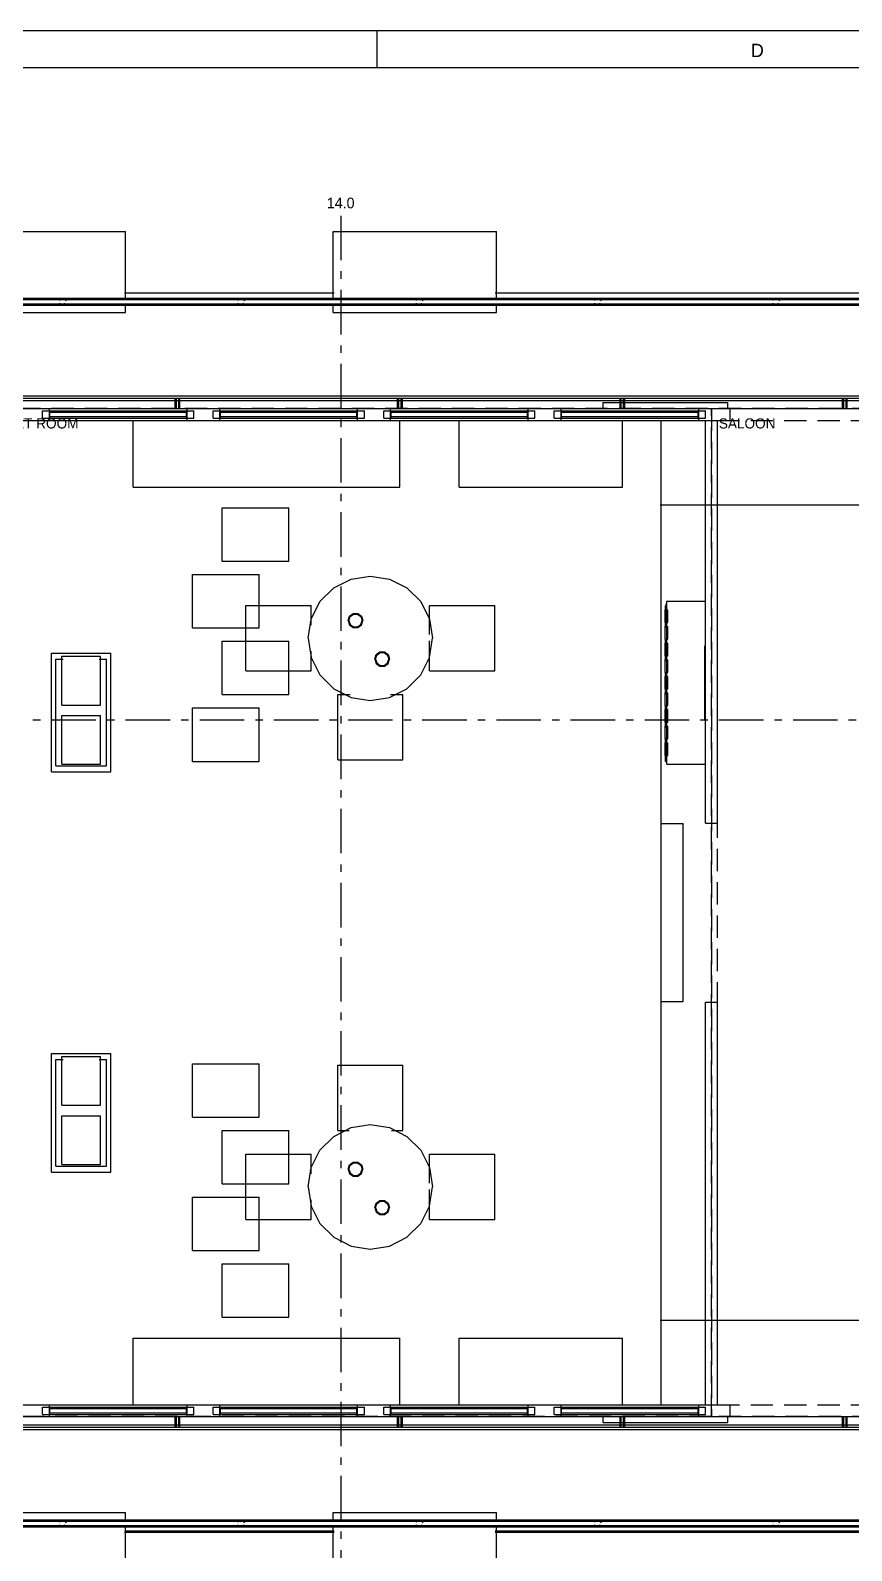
# Model space of a CAD drawing. Extents: x 5 to 836, y 5 to 589.
# Drawn here: x 271.2 to 381.9, y 383.9 to 589 of the extents above; entities that cross this region are included whole.
import ezdxf
from ezdxf.enums import TextEntityAlignment as Align

# ---------------------------------------------------------------- set-up
doc = ezdxf.new("R2010")
doc.units = 0
doc.linetypes.add('CENTER', pattern=[10, 6, -1.5, 1, -1.5])
doc.linetypes.add('DASHED', pattern=[4.5, 3, -1.5])
for name, color, linetype in [('CENTRE', 4, 'CENTER'), ('CUT', 7, 'CONTINUOUS'), ('DETAIL', 8, 'CONTINUOUS'), ('FRAME', 7, 'CONTINUOUS'), ('GA', 4, 'DASHED'), ('GA-TEXT', 4, 'CONTINUOUS'), ('MARKING', 4, 'DASHED'), ('OUTLINE', 7, 'CONTINUOUS'), ('TEXT', 7, 'CONTINUOUS'), ('THIN', 7, 'CONTINUOUS')]:
    doc.layers.add(name, color=color, linetype=linetype)

msp = doc.modelspace()

# ---------------------------------------------------------------- linework, layer by layer
at = {"layer": 'CENTRE'}
for p, q in [((313, 564), (313, 377)), ((24, 496), (510, 496))]:
    msp.add_line(p, q, dxfattribs=at)
at = {"layer": 'CUT'}
for p, q in [((269.28, 538), (273.72, 538)), ((272.8, 537.7), (273.8, 537.7)), ((272.8, 536.7), (272.8, 537.7)), ((273.72, 536.4), (273.72, 538)), ((273.8, 536.7), (273.8, 537.7)), ((273.8, 537.5), (292.2, 537.5)), ((292.2, 536.7), (292.2, 537.7)), ((292.2, 537.7), (293.2, 537.7)), ((292.28, 538), (296.72, 538)), ((292.28, 536.4), (292.28, 538)), ((293.2, 536.7), (293.2, 537.7)), ((295.8, 537.7), (296.8, 537.7)), ((295.8, 536.7), (295.8, 537.7)), ((296.72, 536.4), (296.72, 538)), ((296.8, 536.7), (296.8, 537.7)), ((296.8, 537.5), (315.2, 537.5)), ((315.2, 536.7), (315.2, 537.7)), ((315.2, 537.7), (316.2, 537.7)), ((315.28, 538), (319.72, 538)), ((315.28, 536.4), (315.28, 538)), ((316.2, 536.7), (316.2, 537.7)), ((318.8, 537.7), (319.8, 537.7)), ((318.8, 536.7), (318.8, 537.7)), ((319.72, 536.4), (319.72, 538)), ((319.8, 536.7), (319.8, 537.7)), ((319.8, 537.5), (338.2, 537.5)), ((338.2, 536.7), (338.2, 537.7)), ((338.2, 537.7), (339.2, 537.7)), ((338.28, 538), (342.72, 538)), ((338.28, 536.4), (338.28, 538)), ((339.2, 536.7), (339.2, 537.7)), ((341.8, 537.7), (342.8, 537.7)), ((341.8, 536.7), (341.8, 537.7)), ((342.72, 536.4), (342.72, 538)), ((342.8, 536.7), (342.8, 537.7)), ((342.8, 537.5), (361.2, 537.5)), ((348.4, 538.8), (365.2, 538.8)), ((348.4, 538), (348.4, 538.8)), ((348.4, 538), (365.52, 538)), ((361.2, 536.7), (361.2, 537.7)), ((361.2, 537.7), (362.2, 537.7)), ((361.28, 536.4), (361.28, 538)), ((362.2, 536.7), (362.2, 537.7)), ((365.2, 538), (365.2, 538.8)), ((365.52, 536.4), (365.52, 538)), ((269.28, 536.4), (273.72, 536.4)), ((272.8, 536.7), (273.8, 536.7)), ((273.8, 536.9), (292.2, 536.9)), ((292.2, 536.7), (293.2, 536.7)), ((292.28, 536.4), (296.72, 536.4)), ((295.8, 536.7), (296.8, 536.7)), ((296.8, 536.9), (315.2, 536.9)), ((315.2, 536.7), (316.2, 536.7)), ((315.28, 536.4), (319.72, 536.4)), ((318.8, 536.7), (319.8, 536.7)), ((319.8, 536.9), (338.2, 536.9)), ((338.2, 536.7), (339.2, 536.7)), ((338.28, 536.4), (342.72, 536.4)), ((341.8, 536.7), (342.8, 536.7)), ((342.8, 536.9), (361.2, 536.9)), ((361.2, 536.7), (362.2, 536.7)), ((361.28, 536.4), (365.52, 536.4)), ((362.2, 482.08), (362.2, 536.4)), ((363.8, 482.08), (363.8, 536.4)), ((362.2, 482.08), (363.8, 482.08)), ((362.2, 457.92), (363.8, 457.92)), ((362.2, 403.6), (362.2, 457.92)), ((363.8, 403.6), (363.8, 457.92)), ((269.28, 403.6), (273.72, 403.6)), ((269.28, 402), (273.72, 402)), ((272.8, 402.3), (272.8, 403.3)), ((272.8, 403.3), (273.8, 403.3)), ((272.8, 402.3), (273.8, 402.3)), ((273.72, 402), (273.72, 403.6)), ((273.8, 402.3), (273.8, 403.3)), ((273.8, 403.1), (292.2, 403.1)), ((273.8, 402.5), (292.2, 402.5)), ((292.2, 402.3), (292.2, 403.3)), ((292.2, 403.3), (293.2, 403.3)), ((292.2, 402.3), (293.2, 402.3)), ((292.28, 402), (292.28, 403.6)), ((292.28, 403.6), (296.72, 403.6)), ((292.28, 402), (296.72, 402)), ((293.2, 402.3), (293.2, 403.3)), ((295.8, 402.3), (295.8, 403.3)), ((295.8, 403.3), (296.8, 403.3)), ((295.8, 402.3), (296.8, 402.3)), ((296.72, 402), (296.72, 403.6)), ((296.8, 402.3), (296.8, 403.3)), ((296.8, 403.1), (315.2, 403.1)), ((296.8, 402.5), (315.2, 402.5)), ((315.2, 402.3), (315.2, 403.3)), ((315.2, 403.3), (316.2, 403.3)), ((315.2, 402.3), (316.2, 402.3)), ((315.28, 402), (315.28, 403.6)), ((315.28, 403.6), (319.72, 403.6)), ((315.28, 402), (319.72, 402)), ((316.2, 402.3), (316.2, 403.3)), ((318.8, 402.3), (318.8, 403.3)), ((318.8, 403.3), (319.8, 403.3)), ((318.8, 402.3), (319.8, 402.3)), ((319.72, 402), (319.72, 403.6)), ((319.8, 402.3), (319.8, 403.3)), ((319.8, 403.1), (338.2, 403.1)), ((319.8, 402.5), (338.2, 402.5)), ((338.2, 402.3), (338.2, 403.3)), ((338.2, 403.3), (339.2, 403.3)), ((338.2, 402.3), (339.2, 402.3)), ((338.28, 402), (338.28, 403.6)), ((338.28, 403.6), (342.72, 403.6)), ((338.28, 402), (342.72, 402)), ((339.2, 402.3), (339.2, 403.3)), ((341.8, 402.3), (341.8, 403.3)), ((341.8, 403.3), (342.8, 403.3)), ((341.8, 402.3), (342.8, 402.3)), ((342.72, 402), (342.72, 403.6)), ((342.8, 402.3), (342.8, 403.3)), ((342.8, 403.1), (361.2, 403.1)), ((342.8, 402.5), (361.2, 402.5)), ((348.4, 401.2), (348.4, 402)), ((348.4, 402), (365.52, 402)), ((361.2, 402.3), (361.2, 403.3)), ((361.2, 403.3), (362.2, 403.3)), ((361.2, 402.3), (362.2, 402.3)), ((361.28, 402), (361.28, 403.6)), ((361.28, 403.6), (365.52, 403.6)), ((362.2, 402.3), (362.2, 403.3)), ((365.2, 401.2), (365.2, 402)), ((365.52, 402), (365.52, 403.6)), ((348.4, 401.2), (365.2, 401.2))]:
    msp.add_line(p, q, dxfattribs=at)
at = {"layer": 'DETAIL'}
for p, q in [((284, 552.72), (284, 561.86)), ((312, 552.72), (312, 561.86)), ((334, 552.72), (334, 561.86)), ((216.12, 551.92), (491.72, 551.92)), ((226.34, 552.11), (492, 552.11)), ((227.46, 552.69), (492, 552.69)), ((228.3, 552.88), (492, 552.88)), ((275.12, 552.69), (275.68, 552.88)), ((275.12, 552.58), (275.12, 552.69)), ((275.12, 552.11), (275.12, 552.22)), ((275.12, 552.11), (275.68, 551.92)), ((275.68, 552.88), (275.96, 552.5)), ((275.68, 551.92), (275.89, 552.21)), ((283.86, 553.6), (312.13, 553.6)), ((284, 550.94), (284, 552.02)), ((299.17, 552.69), (299.73, 552.88)), ((299.17, 552.58), (299.17, 552.69)), ((299.17, 552.11), (299.17, 552.22)), ((299.17, 552.11), (299.73, 551.92)), ((299.73, 552.88), (300.01, 552.5)), ((299.73, 551.92), (299.94, 552.21)), ((312, 550.94), (312, 552.02)), ((323.23, 552.69), (323.79, 552.88)), ((323.23, 552.58), (323.23, 552.69)), ((323.23, 552.11), (323.23, 552.22)), ((323.23, 552.11), (323.79, 551.92)), ((323.79, 552.88), (324.06, 552.5)), ((323.79, 551.92), (323.99, 552.21)), ((333.83, 553.6), (493, 553.6)), ((334, 550.94), (334, 552.02)), ((347.28, 552.69), (347.84, 552.88)), ((347.28, 552.58), (347.28, 552.69)), ((347.28, 552.11), (347.28, 552.22)), ((347.28, 552.11), (347.84, 551.92)), ((347.84, 552.88), (348.12, 552.5)), ((347.84, 551.92), (348.05, 552.21)), ((371.33, 552.69), (371.89, 552.88)), ((371.33, 552.58), (371.33, 552.69)), ((371.33, 552.11), (371.33, 552.22)), ((371.33, 552.11), (371.89, 551.92)), ((371.89, 552.88), (372.17, 552.5)), ((371.89, 551.92), (372.1, 552.21)), ((229, 539.71), (401.19, 539.71)), ((229, 539.4), (399.79, 539.4)), ((290.68, 538), (290.68, 539.4)), ((290.84, 538), (290.84, 539.4)), ((291.16, 538), (291.16, 539.4)), ((291.32, 538), (291.32, 539.4)), ((320.68, 538), (320.68, 539.4)), ((320.84, 538), (320.84, 539.4)), ((321.16, 538), (321.16, 539.4)), ((321.32, 538), (321.32, 539.4)), ((350.68, 538), (350.68, 539.4)), ((350.84, 538), (350.84, 539.4)), ((351.16, 538), (351.16, 539.4)), ((351.32, 538), (351.32, 539.4)), ((380.68, 538), (380.68, 539.4)), ((380.84, 538), (380.84, 539.4)), ((381.16, 538), (381.16, 539.4)), ((381.32, 538), (381.32, 539.4)), ((222.2, 538), (365.52, 538)), ((229, 539.09), (386.77, 539.09)), ((272.8, 537.7), (293.2, 537.7)), ((272.8, 536.7), (272.8, 537.7)), ((273.72, 536.4), (273.72, 538)), ((273.8, 536.7), (273.8, 537.7)), ((273.8, 537.5), (292.2, 537.5)), ((292.2, 536.7), (292.2, 537.7)), ((292.28, 536.4), (292.28, 538)), ((293.2, 536.7), (293.2, 537.7)), ((295.8, 537.7), (316.2, 537.7)), ((295.8, 536.7), (295.8, 537.7)), ((296.72, 536.4), (296.72, 538)), ((296.8, 536.7), (296.8, 537.7)), ((296.8, 537.5), (315.2, 537.5)), ((315.2, 536.7), (315.2, 537.7)), ((315.28, 536.4), (315.28, 538)), ((316.2, 536.7), (316.2, 537.7)), ((318.8, 537.7), (339.2, 537.7)), ((318.8, 536.7), (318.8, 537.7)), ((319.72, 536.4), (319.72, 538)), ((319.8, 536.7), (319.8, 537.7)), ((319.8, 537.5), (338.2, 537.5)), ((338.2, 536.7), (338.2, 537.7)), ((338.28, 536.4), (338.28, 538)), ((339.2, 536.7), (339.2, 537.7)), ((341.8, 537.7), (362.2, 537.7)), ((341.8, 536.7), (341.8, 537.7)), ((342.72, 536.4), (342.72, 538)), ((342.8, 536.7), (342.8, 537.7)), ((342.8, 537.5), (361.2, 537.5)), ((348.4, 538.8), (350.76, 538.8)), ((348.4, 538), (348.4, 538.8)), ((351.32, 538.8), (365.2, 538.8)), ((361.2, 536.7), (361.2, 537.7)), ((361.28, 536.4), (361.28, 538)), ((362.2, 536.7), (362.2, 537.7)), ((365.2, 538), (365.2, 538.8)), ((365.52, 536.4), (365.52, 538)), ((380.68, 538), (381.32, 538)), ((222.2, 536.4), (365.52, 536.4)), ((272.8, 536.7), (293.2, 536.7)), ((273.8, 536.9), (292.2, 536.9)), ((285, 527.4), (285, 536.4)), ((295.8, 536.7), (316.2, 536.7)), ((296.8, 536.9), (315.2, 536.9)), ((318.8, 536.7), (339.2, 536.7)), ((319.8, 536.9), (338.2, 536.9)), ((321, 527.4), (321, 536.4)), ((329, 527.4), (329, 536.4)), ((341.8, 536.7), (362.2, 536.7)), ((342.8, 536.9), (361.2, 536.9)), ((351, 527.4), (351, 536.4)), ((356.2, 403.6), (356.2, 536.4)), ((362.2, 482.08), (362.2, 536.4)), ((363.8, 482.08), (363.8, 536.4)), ((285, 527.4), (321, 527.4)), ((329, 527.4), (351, 527.4)), ((356.09, 525), (387.31, 525)), ((297, 517.4), (297, 524.6)), ((297, 524.6), (306, 524.6)), ((306, 517.4), (306, 524.6)), ((297, 517.4), (306, 517.4)), ((293, 508.4), (293, 515.6)), ((293, 515.6), (302, 515.6)), ((302, 508.4), (302, 515.6)), ((312.06, 513.8), (314.4, 514.99)), ((314.4, 514.99), (317, 515.4)), ((317, 515.4), (319.6, 514.99)), ((319.6, 514.99), (321.94, 513.8)), ((310.2, 511.94), (312.06, 513.8)), ((321.94, 513.8), (323.8, 511.94)), ((300.2, 511.4), (309, 511.4)), ((300.2, 502.6), (300.2, 511.4)), ((309, 508.75), (309, 511.4)), ((309.01, 509.6), (310.2, 511.94)), ((323.8, 511.94), (324.99, 509.6)), ((325, 511.4), (333.8, 511.4)), ((325, 507.49), (325, 511.4)), ((333.8, 502.6), (333.8, 511.4)), ((357, 512), (362.2, 512)), ((357, 490), (357, 512)), ((308.6, 507), (309.01, 509.6)), ((314, 509.4), (314.19, 509.99)), ((314, 509.4), (314.19, 508.81)), ((314.1, 509.4), (314.27, 509.93)), ((314.1, 509.4), (314.27, 508.87)), ((314.19, 509.99), (314.69, 510.35)), ((314.19, 508.81), (314.69, 508.45)), ((314.27, 509.93), (314.72, 510.26)), ((314.27, 508.87), (314.72, 508.54)), ((314.69, 510.35), (315.31, 510.35)), ((314.72, 510.26), (315.28, 510.26)), ((315.28, 510.26), (315.73, 509.93)), ((315.28, 508.54), (315.73, 508.87)), ((315.31, 510.35), (315.81, 509.99)), ((315.31, 508.45), (315.81, 508.81)), ((315.73, 509.93), (315.9, 509.4)), ((315.73, 508.87), (315.9, 509.4)), ((315.81, 509.99), (316, 509.4)), ((315.81, 508.81), (316, 509.4)), ((324.99, 509.6), (325.4, 507)), ((293, 508.4), (302, 508.4)), ((297, 506.6), (306, 506.6)), ((297, 499.4), (297, 506.6)), ((306, 499.4), (306, 506.6)), ((308.6, 507), (309.01, 504.4)), ((314.69, 508.45), (315.31, 508.45)), ((314.72, 508.54), (315.28, 508.54)), ((324.99, 504.4), (325.4, 507)), ((325, 502.6), (325, 506.65)), ((274, 505), (282, 505)), ((274, 489), (274, 505)), ((275.4, 498), (275.4, 504.6)), ((275.4, 504.6), (280.6, 504.6)), ((280.6, 498), (280.6, 504.6)), ((282, 489), (282, 505)), ((309, 502.6), (309, 505.25)), ((317.6, 504.2), (317.79, 504.79)), ((317.7, 504.2), (317.87, 504.73)), ((317.79, 504.79), (318.29, 505.15)), ((317.87, 504.73), (318.32, 505.06)), ((318.29, 505.15), (318.91, 505.15)), ((318.32, 505.06), (318.88, 505.06)), ((318.88, 505.06), (319.33, 504.73)), ((318.91, 505.15), (319.41, 504.79)), ((319.33, 504.73), (319.5, 504.2)), ((319.41, 504.79), (319.6, 504.2)), ((274.6, 504.2), (275.57, 504.2)), ((274.6, 489.8), (274.6, 504.2)), ((280.43, 504.2), (281.4, 504.2)), ((281.4, 489.8), (281.4, 504.2)), ((300.2, 502.6), (309, 502.6)), ((309.01, 504.4), (310.2, 502.06)), ((317.59, 504.2), (317.78, 503.61)), ((317.7, 504.2), (317.87, 503.67)), ((317.79, 503.61), (318.29, 503.25)), ((317.87, 503.67), (318.32, 503.34)), ((318.29, 503.25), (318.91, 503.25)), ((318.32, 503.34), (318.88, 503.34)), ((318.88, 503.34), (319.33, 503.67)), ((318.91, 503.25), (319.41, 503.61)), ((319.33, 503.67), (319.5, 504.2)), ((319.41, 503.61), (319.6, 504.2)), ((323.8, 502.06), (324.99, 504.4)), ((325, 502.6), (333.8, 502.6)), ((310.2, 502.06), (312.06, 500.2)), ((321.94, 500.2), (323.8, 502.06)), ((297, 499.4), (306, 499.4)), ((312.06, 500.2), (314.4, 499.01)), ((312.6, 499.4), (314.28, 499.4)), ((312.6, 490.6), (312.6, 499.4)), ((314.4, 499.01), (317, 498.6)), ((317, 498.6), (319.6, 499.01)), ((319.6, 499.01), (321.94, 500.2)), ((319.72, 499.4), (321.4, 499.4)), ((321.4, 490.6), (321.4, 499.4)), ((275.4, 498), (280.6, 498)), ((275.4, 496.6), (280.6, 496.6)), ((275.4, 490), (275.4, 496.6)), ((280.6, 490), (280.6, 496.6)), ((293, 497.6), (302, 497.6)), ((293, 490.4), (293, 497.6)), ((302, 490.4), (302, 497.6)), ((293, 490.4), (302, 490.4)), ((312.6, 490.6), (321.4, 490.6)), ((274, 489), (282, 489)), ((274.6, 489.8), (281.4, 489.8)), ((275.4, 490), (280.6, 490)), ((357, 490), (362.2, 490)), ((356.2, 482), (359.2, 482)), ((359.2, 458), (359.2, 482)), ((362.2, 482.08), (363.8, 482.08)), ((356.2, 458), (359.2, 458)), ((362.2, 457.92), (363.8, 457.92)), ((362.2, 403.6), (362.2, 457.92)), ((363.8, 403.6), (363.8, 457.92)), ((274, 451), (282, 451)), ((274, 435), (274, 451)), ((274.6, 435.8), (274.6, 450.2)), ((274.6, 450.2), (275.57, 450.2)), ((275.4, 444), (275.4, 450.6)), ((275.4, 450.6), (280.6, 450.6)), ((280.43, 450.2), (281.4, 450.2)), ((280.6, 444), (280.6, 450.6)), ((281.4, 435.8), (281.4, 450.2)), ((282, 435), (282, 451)), ((293, 442.4), (293, 449.6)), ((293, 449.6), (302, 449.6)), ((302, 442.4), (302, 449.6)), ((312.6, 440.6), (312.6, 449.4)), ((312.6, 449.4), (321.4, 449.4)), ((321.4, 440.6), (321.4, 449.4)), ((275.4, 444), (280.6, 444)), ((275.4, 436), (275.4, 442.6)), ((275.4, 442.6), (280.6, 442.6)), ((280.6, 436), (280.6, 442.6)), ((293, 442.4), (302, 442.4)), ((312.06, 439.8), (314.4, 440.99)), ((314.4, 440.99), (317, 441.4)), ((317, 441.4), (319.6, 440.99)), ((319.6, 440.99), (321.94, 439.8)), ((297, 433.4), (297, 440.6)), ((297, 440.6), (306, 440.6)), ((306, 433.4), (306, 440.6)), ((310.2, 437.94), (312.06, 439.8)), ((312.6, 440.6), (314.14, 440.6)), ((319.86, 440.6), (321.4, 440.6)), ((321.94, 439.8), (323.8, 437.94)), ((300.2, 428.6), (300.2, 437.4)), ((300.2, 437.4), (309, 437.4)), ((309, 434.75), (309, 437.4)), ((309.01, 435.6), (310.2, 437.94)), ((323.8, 437.94), (324.99, 435.6)), ((325, 433.49), (325, 437.4)), ((325, 437.4), (333.8, 437.4)), ((333.8, 428.6), (333.8, 437.4)), ((274, 435), (282, 435)), ((274.6, 435.8), (281.4, 435.8)), ((275.4, 436), (280.6, 436)), ((308.6, 433), (309.01, 435.6)), ((314, 435.4), (314.19, 435.99)), ((314, 435.4), (314.19, 434.81)), ((314.1, 435.4), (314.27, 435.93)), ((314.1, 435.4), (314.27, 434.87)), ((314.19, 435.99), (314.69, 436.35)), ((314.19, 434.81), (314.69, 434.45)), ((314.27, 435.93), (314.72, 436.26)), ((314.27, 434.87), (314.72, 434.54)), ((314.69, 436.35), (315.31, 436.35)), ((314.72, 436.26), (315.28, 436.26)), ((315.28, 436.26), (315.73, 435.93)), ((315.28, 434.54), (315.73, 434.87)), ((315.31, 436.35), (315.81, 435.99)), ((315.31, 434.45), (315.81, 434.81)), ((315.73, 435.93), (315.9, 435.4)), ((315.73, 434.87), (315.9, 435.4)), ((315.81, 435.99), (316, 435.4)), ((315.81, 434.81), (316, 435.4)), ((324.99, 435.6), (325.4, 433)), ((297, 433.4), (306, 433.4)), ((308.6, 433), (309.01, 430.4)), ((314.69, 434.45), (315.31, 434.45)), ((314.72, 434.54), (315.28, 434.54)), ((324.99, 430.4), (325.4, 433)), ((293, 424.4), (293, 431.6)), ((293, 431.6), (302, 431.6)), ((302, 424.4), (302, 431.6)), ((309, 428.6), (309, 431.25)), ((317.6, 430.2), (317.79, 430.79)), ((317.7, 430.2), (317.87, 430.73)), ((317.79, 430.79), (318.29, 431.15)), ((317.87, 430.73), (318.32, 431.06)), ((318.29, 431.15), (318.91, 431.15)), ((318.32, 431.06), (318.88, 431.06)), ((318.88, 431.06), (319.33, 430.73)), ((318.91, 431.15), (319.41, 430.79)), ((319.33, 430.73), (319.5, 430.2)), ((319.41, 430.79), (319.6, 430.2)), ((325, 428.6), (325, 432.65)), ((300.2, 428.6), (309, 428.6)), ((309.01, 430.4), (310.2, 428.06)), ((317.6, 430.2), (317.79, 429.61)), ((317.7, 430.2), (317.87, 429.67)), ((317.79, 429.61), (318.29, 429.25)), ((317.87, 429.67), (318.32, 429.34)), ((318.29, 429.25), (318.91, 429.25)), ((318.32, 429.34), (318.88, 429.34)), ((318.88, 429.34), (319.33, 429.67)), ((318.91, 429.25), (319.41, 429.61)), ((319.33, 429.67), (319.5, 430.2)), ((319.41, 429.61), (319.6, 430.2)), ((323.8, 428.06), (324.99, 430.4)), ((325, 428.6), (333.8, 428.6)), ((310.2, 428.06), (312.06, 426.2)), ((321.94, 426.2), (323.8, 428.06)), ((312.06, 426.2), (314.4, 425.01)), ((314.4, 425.01), (317, 424.6)), ((317, 424.6), (319.6, 425.01)), ((319.6, 425.01), (321.94, 426.2)), ((293, 424.4), (302, 424.4)), ((297, 415.4), (297, 422.6)), ((297, 422.6), (306, 422.6)), ((306, 415.4), (306, 422.6)), ((297, 415.4), (306, 415.4)), ((356.09, 415), (387.73, 415)), ((285, 403.6), (285, 412.6)), ((285, 412.6), (321, 412.6)), ((321, 403.6), (321, 412.6)), ((329, 403.6), (329, 412.6)), ((329, 412.6), (351, 412.6)), ((351, 403.6), (351, 412.6)), ((222.2, 403.6), (365.52, 403.6)), ((222.2, 402), (365.52, 402)), ((272.8, 402.3), (272.8, 403.3)), ((272.8, 403.3), (293.2, 403.3)), ((272.8, 402.3), (293.2, 402.3)), ((273.72, 402), (273.72, 403.6)), ((273.8, 402.3), (273.8, 403.3)), ((273.8, 403.1), (292.2, 403.1)), ((273.8, 402.5), (292.2, 402.5)), ((290.68, 400.6), (290.68, 402)), ((290.84, 400.6), (290.84, 402)), ((291.16, 400.6), (291.16, 402)), ((291.32, 400.6), (291.32, 402)), ((292.2, 402.3), (292.2, 403.3)), ((292.28, 402), (292.28, 403.6)), ((293.2, 402.3), (293.2, 403.3)), ((295.8, 402.3), (295.8, 403.3)), ((295.8, 403.3), (316.2, 403.3)), ((295.8, 402.3), (316.2, 402.3)), ((296.72, 402), (296.72, 403.6)), ((296.8, 402.3), (296.8, 403.3)), ((296.8, 403.1), (315.2, 403.1)), ((296.8, 402.5), (315.2, 402.5)), ((315.2, 402.3), (315.2, 403.3)), ((315.28, 402), (315.28, 403.6)), ((316.2, 402.3), (316.2, 403.3)), ((318.8, 402.3), (318.8, 403.3)), ((318.8, 403.3), (339.2, 403.3)), ((318.8, 402.3), (339.2, 402.3)), ((319.72, 402), (319.72, 403.6)), ((319.8, 402.3), (319.8, 403.3)), ((319.8, 403.1), (338.2, 403.1)), ((319.8, 402.5), (338.2, 402.5)), ((320.68, 400.6), (320.68, 402)), ((320.84, 400.6), (320.84, 402)), ((321.16, 400.6), (321.16, 402)), ((321.32, 400.6), (321.32, 402)), ((338.2, 402.3), (338.2, 403.3)), ((338.28, 402), (338.28, 403.6)), ((339.2, 402.3), (339.2, 403.3)), ((341.8, 402.3), (341.8, 403.3)), ((341.8, 403.3), (362.2, 403.3)), ((341.8, 402.3), (362.2, 402.3)), ((342.72, 402), (342.72, 403.6)), ((342.8, 402.3), (342.8, 403.3)), ((342.8, 403.1), (361.2, 403.1)), ((342.8, 402.5), (361.2, 402.5)), ((348.4, 401.2), (348.4, 402)), ((350.68, 400.6), (350.68, 402)), ((350.84, 400.6), (350.84, 402)), ((351.16, 400.6), (351.16, 402)), ((351.32, 400.6), (351.32, 402)), ((361.2, 402.3), (361.2, 403.3)), ((361.28, 402), (361.28, 403.6)), ((362.2, 402.3), (362.2, 403.3)), ((365.2, 401.2), (365.2, 402)), ((365.52, 402), (365.52, 403.6)), ((380.68, 402), (381.32, 402)), ((380.68, 400.6), (380.68, 402)), ((380.84, 400.6), (380.84, 402)), ((381.16, 400.6), (381.16, 402)), ((381.32, 400.6), (381.32, 402)), ((229, 400.91), (399.79, 400.91)), ((229, 400.6), (399.93, 400.6)), ((229, 400.29), (401.19, 400.29)), ((348.4, 401.2), (350.76, 401.2)), ((351.32, 401.2), (365.2, 401.2)), ((35.28, 388.08), (491.72, 388.08)), ((225.64, 387.89), (492, 387.89)), ((275.12, 387.89), (275.68, 388.08)), ((275.12, 387.78), (275.12, 387.89)), ((275.68, 388.08), (275.96, 387.7)), ((284, 387.98), (284, 389.06)), ((299.17, 387.89), (299.73, 388.08)), ((299.17, 387.78), (299.17, 387.89)), ((299.73, 388.08), (300.01, 387.7)), ((312, 387.98), (312, 389.06)), ((323.23, 387.89), (323.79, 388.08)), ((323.23, 387.78), (323.23, 387.89)), ((323.79, 388.08), (324.06, 387.7)), ((334, 387.98), (334, 389.06)), ((347.28, 387.89), (347.84, 388.08)), ((347.28, 387.78), (347.28, 387.89)), ((347.84, 388.08), (348.12, 387.7)), ((371.33, 387.89), (371.89, 388.08)), ((371.33, 387.78), (371.33, 387.89)), ((371.89, 388.08), (372.17, 387.7)), ((227.46, 387.31), (492, 387.31)), ((228.3, 387.12), (492, 387.12)), ((275.12, 387.31), (275.12, 387.42)), ((275.12, 387.31), (275.68, 387.12)), ((275.68, 387.12), (275.89, 387.41)), ((283.86, 386.4), (312.13, 386.4)), ((283.88, 386.6), (312.14, 386.6)), ((284, 378.14), (284, 387.14)), ((299.17, 387.31), (299.17, 387.42)), ((299.17, 387.31), (299.73, 387.12)), ((299.73, 387.12), (299.94, 387.41)), ((312, 378.14), (312, 387.14)), ((323.23, 387.31), (323.23, 387.42)), ((323.23, 387.31), (323.79, 387.12)), ((323.79, 387.12), (323.99, 387.41)), ((333.82, 386.6), (433, 386.6)), ((333.83, 386.4), (493, 386.4)), ((334, 378.14), (334, 387.14)), ((347.28, 387.31), (347.28, 387.42)), ((347.28, 387.31), (347.84, 387.12)), ((347.84, 387.12), (348.05, 387.41)), ((371.33, 387.31), (371.33, 387.42)), ((371.33, 387.31), (371.89, 387.12)), ((371.89, 387.12), (372.1, 387.41))]:
    msp.add_line(p, q, dxfattribs=at)
at = {"layer": 'FRAME'}
msp.add_line((10, 584), (831, 584), dxfattribs=at)
at = {"layer": 'GA'}
for p, q in [((223, 552), (493, 552)), ((493, 538), (223, 538)), ((263, 538), (363, 538)), ((363, 538), (363, 402)), ((363, 538), (493, 538)), ((363, 402), (363, 538)), ((223, 402), (493, 402)), ((363, 402), (263, 402)), ((493, 402), (363, 402)), ((493, 388), (223, 388))]:
    msp.add_line(p, q, dxfattribs=at)
at = {"layer": 'MARKING'}
for p, q in [((283.88, 552), (312.15, 552)), ((333.85, 552), (491.72, 552)), ((261.21, 538), (290.74, 538)), ((291.3, 538), (320.69, 538)), ((321.25, 538), (350.78, 538)), ((351.2, 538), (440.78, 538)), ((363.8, 536.4), (491.4, 536.4)), ((363.8, 403.6), (363.8, 536.4)), ((356.76, 509.12), (356.76, 510.82)), ((356.76, 510.82), (357.1, 510.82)), ((356.8, 511.6), (357, 511.6)), ((356.8, 490.4), (356.8, 511.6)), ((357, 510.76), (357, 511.6)), ((357.1, 509.12), (357.1, 510.82)), ((356.76, 509.12), (357.1, 509.12)), ((356.76, 506.88), (356.76, 508.58)), ((356.76, 508.58), (357.1, 508.58)), ((357, 508.53), (357, 509.23)), ((357.1, 506.88), (357.1, 508.58)), ((356.76, 506.88), (357.1, 506.88)), ((357, 506.16), (357, 507)), ((356.76, 504.64), (356.76, 506.34)), ((356.76, 506.34), (357.1, 506.34)), ((356.76, 504.64), (357.1, 504.64)), ((357, 503.93), (357, 504.77)), ((357.1, 504.64), (357.1, 506.34)), ((356.76, 502.4), (356.76, 504.1)), ((356.76, 504.1), (357.1, 504.1)), ((357, 501.7), (357, 502.53)), ((357.1, 502.4), (357.1, 504.1)), ((356.76, 502.4), (357.1, 502.4)), ((356.76, 500.16), (356.76, 501.86)), ((356.76, 501.86), (357.1, 501.86)), ((357, 499.47), (357, 500.44)), ((357.1, 500.16), (357.1, 501.86)), ((356.76, 500.16), (357.1, 500.16)), ((356.76, 497.92), (356.76, 499.62)), ((356.76, 499.62), (357.1, 499.62)), ((357.1, 497.92), (357.1, 499.62)), ((356.76, 497.92), (357.1, 497.92)), ((356.76, 495.68), (356.76, 497.38)), ((356.76, 497.38), (357.1, 497.38)), ((357, 497.37), (357, 497.93)), ((357.1, 495.68), (357.1, 497.38)), ((356.76, 495.68), (357.1, 495.68)), ((356.76, 493.44), (356.76, 495.14)), ((356.76, 495.14), (357.1, 495.14)), ((357, 494.86), (357, 495.84)), ((357.1, 493.44), (357.1, 495.14)), ((356.76, 493.44), (357.1, 493.44)), ((356.76, 492.9), (357.1, 492.9)), ((356.76, 491.2), (356.76, 492.9)), ((357, 492.77), (357, 493.61)), ((357.1, 491.2), (357.1, 492.9)), ((356.76, 491.2), (357.1, 491.2)), ((356.8, 490.4), (357, 490.4)), ((357, 490.4), (357, 491.38)), ((261.21, 402), (290.74, 402)), ((291.3, 402), (320.69, 402)), ((321.25, 402), (350.78, 402)), ((351.2, 402), (440.78, 402)), ((363.8, 403.6), (457.96, 403.6)), ((283.88, 388), (312.15, 388)), ((333.85, 388), (491.72, 388))]:
    msp.add_line(p, q, dxfattribs=at)
at = {"layer": 'OUTLINE'}
for p, q in [((262, 561.86), (284, 561.86)), ((312, 561.86), (334, 561.86)), ((262, 550.94), (284, 550.94)), ((312, 550.94), (334, 550.94)), ((362.1, 496), (362.1, 506)), ((262, 389.06), (284, 389.06)), ((312, 389.06), (334, 389.06))]:
    msp.add_line(p, q, dxfattribs=at)
at = {"layer": 'THIN'}
for p, q in [((5, 589), (836, 589)), ((317.88, 589), (317.88, 584))]:
    msp.add_line(p, q, dxfattribs=at)

# ---------------------------------------------------------------- texts
at = {"layer": 'GA-TEXT'}
for s, p in [('CARPET ROOM', (264, 535.3)), ('SALOON', (364, 535.3))]:
    msp.add_text(s, height=1.37, dxfattribs=at).set_placement(p)
at = {"layer": 'TEXT'}
for s, height, p in [('D', 1.8, (369.19, 585.4)), ('14.0', 1.44, (313, 565))]:
    msp.add_text(s, height=height, dxfattribs=at).set_placement(p, align=Align.CENTER)

doc.saveas('drawing.dxf')
